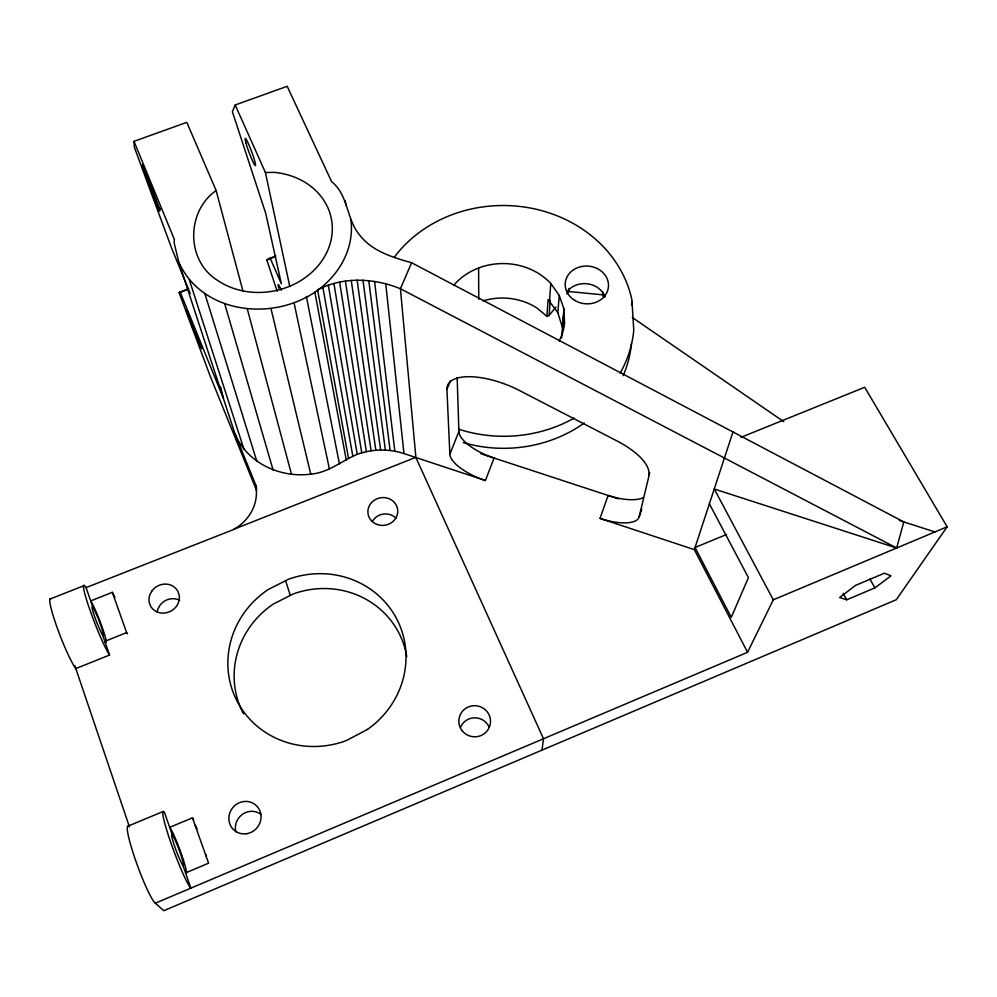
<?xml version="1.0" encoding="UTF-8"?>
<svg xmlns="http://www.w3.org/2000/svg" width="997" height="997" viewBox="0 0 997 997"><rect width="100%" height="100%" fill="white"/><g stroke="black" fill="none" stroke-linecap="round" stroke-linejoin="round"><path stroke-width="1.5" d="M555.977 307.076L549.098 315.451L546.892 316.298L548.101 299.636L557.809 312.609L562.495 327.677M549.497 300.795L550.78 283.497A61.689 54.436 0.6 0 0 453.847 285.179M549.098 315.451L550.232 300.284M557.809 312.609L559.267 295.486L550.78 283.497M562.433 325.969L563.978 309.033L559.267 295.486M561.548 338.033L564.053 310.765M566.782 293.903L568.751 291.51L569.038 288.42M603.87 297.53L602.425 294.8L602.799 291.959M541.982 750.143L543.502 738.752L415.899 457.523L400.42 288.744L411.599 262.734L903.805 521.93L896.652 548.014L714.276 489.004L773.286 599.82L747.563 652.312L155.283 903.207L153.002 900.403A41.425 4.673 69.8 0 1 133.087 852.846A41.425 4.673 69.8 0 1 129.46 826.949M159.894 209.37L159.632 211.19L142.534 167.097L142.521 164.567L159.894 209.37L159.632 208.647M631.537 305.094L632.048 302.041M643.239 497.628A38.447 14.731 19.4 0 1 608.108 495.459L600.007 518.415A38.684 14.307 19.6 0 0 639.239 516.558L649.732 472.59M732.969 431.963L694.336 549.621L747.563 652.312M639.239 516.558L641.769 509.218M242.932 290.999L216.137 190.552L186.813 122.357L133.997 141.337L174.375 239.517L174.151 242.844L178.812 262.273L235.13 434.231C247.418 463.231 280.419 478.161 310.765 474.136C328.449 472.678 341.672 460.913 357.225 454.32C372.168 448.912 388.855 448.625 403.972 453.573L485.414 480.517L494.088 458.059A37.749 14.444 21.2 0 1 458.882 431.551L457.162 377.514M485.414 480.517A37.973 14.02 21.2 0 1 449.859 454.221L458.882 431.551M449.859 454.221L446.93 389.403L450.395 380.854M411.599 262.734C392.88 257.463 372.504 251.443 359.967 235.429C346.146 219.639 348.763 195.3 331.615 181.653L287.173 86.303L235.192 104.972L232.376 111.714L265.7 213.283L281.366 283.796L270.15 258.136L275.895 255.992M740.958 437.334L864.698 387.272L947.15 526.802L896.253 599.733L163.795 910.697L155.283 903.207M256.64 490.636L209.943 375.458L179.086 292.694L188.645 288.557M178.812 262.273C205.17 320.81 292.271 322.878 331.914 277.253A89.194 76.221 -11.1 0 0 350.844 219.589M216.137 190.552C186.14 211.501 185.853 260.716 217.545 280.369A70.014 59.82 -11.1 0 0 325.832 254.322A70.014 59.82 -11.1 0 0 274.138 172.356L265.414 172.518L235.192 104.972M874.905 587.881L890.969 575.83L884.426 573.2L855.576 585.376L839.648 597.502L846.715 599.795L874.905 587.881L869.87 578.921M277.129 291.249L266.785 259.893L270.15 258.136M896.652 548.014L400.42 288.744C374.124 277.976 343.28 276.518 317.594 289.778L348.501 458.146M773.286 599.82L947.15 526.802M127.89 826.177L163.097 811.521M192.458 817.827L169.677 827.348A24.775 2.256 69.6 0 1 181.591 854.566A24.775 2.256 69.6 0 1 185.567 872.911L208.585 863.19L192.458 817.827A24.726 1.907 69.4 0 1 193.717 819.846M726.514 534.517L695.034 547.503L731.262 617.342L748.423 577.624L709.39 503.846M102.429 634.553L109.57 655.041L75.822 668.576A38.409 4.225 68.8 0 1 57.041 627.362A38.409 4.225 68.8 0 1 50.934 598.698M127.541 633.731A22.931 1.72 68.8 0 1 126.631 632.621L104.797 641.358A22.981 2.031 68.8 0 0 102.467 628.122A22.981 2.031 68.8 0 0 90.69 600.904L112.312 592.33A22.931 1.72 68.8 0 1 114.904 597.303M234.121 529.133L415.637 457.436M49.9 599.097L84.334 585.526M109.57 655.041A38.297 3.39 68.8 0 1 89.68 609.279A38.297 3.39 68.8 0 1 86.054 587.607L233.236 529.669L237.298 527.189A43.469 39.431 -21 0 0 255.382 484.131L235.13 434.231M179.086 292.694L186.265 290.015M266.785 259.893L274.025 257.189M568.751 291.51L602.425 294.8M899.356 520.509L934.949 531.924M618.402 498.836L480.94 453.735M600.007 518.415L694.336 549.621M632.322 317.507L783.742 421.631M546.892 316.298L537.059 308.073A59.359 52.878 0.8 0 0 483.047 300.87M843.15 593.352L846.715 599.795M190.215 293.542L171.658 248.228L150.921 192.247L134.308 147.058L133.997 141.337M180.046 291.772L223.39 398.376L220.586 386.873M112.312 592.33L126.631 632.621M86.054 587.607L93.02 607.584M172.294 834.863L164.455 812.381A41.288 3.764 69.6 0 0 170.848 842.702A41.288 3.764 69.6 0 0 190.95 888.327L182.887 865.234A16.513 1.508 69.6 0 1 172.631 839.935A16.513 1.508 69.6 0 1 177.192 844.895A16.513 1.508 69.6 0 1 182.887 865.234M74.825 665.635L128.962 825.491M285.603 580.728L290.351 595.421M255.382 484.131L256.715 488.281M189.318 279.771L243.929 449.211M204.996 294.065L256.877 461.461M224.811 304.11L273.116 470.073M247.356 309.12L291.523 474.398M271.01 308.721L310.765 474.136M265.414 172.518L289.791 286.6M294.078 302.914L329.471 469.263M306.378 296.545L339.429 463.879M314.865 292.158L346.295 460.165M322.878 287.348L352.788 456.09M328.337 285.254L357.225 454.32M333.933 283.509L361.761 452.85M339.641 282.114L366.398 451.678M345.423 281.079L371.096 450.818M351.256 280.419L375.844 450.27M357.113 280.12L380.617 450.033M345.249 200.559L345.884 205.17M362.97 280.194L385.378 450.121M368.803 280.643L390.126 450.507M374.56 281.453L394.824 451.217M385.789 284.17L403.972 453.573M563.978 309.033L564.576 323.252A61.689 54.436 0.6 0 1 559.068 341.124M478.61 267.994L478.759 299.349M620.059 373.252A130.682 115.378 0.6 0 0 633.756 330.107L631.924 299.972A130.682 115.378 0.6 0 0 529.133 207.812A130.682 115.378 0.6 0 0 394.176 257.388M574.197 418.067A130.682 115.378 0.6 0 1 458.545 429.146M631.413 343.479A128.663 114.032 0.7 0 1 623.15 375.682M584.217 423.015A128.663 114.032 0.7 0 1 463.206 442.581M567.48 291.199A21.261 18.607 4.8 0 1 588.018 283.883A21.261 18.607 4.8 0 1 605.067 296.894M278.824 288.22A12.375 1.009 69.1 0 1 281.291 290.214M372.33 521.419A14.606 13.634 -9.2 0 1 395.996 518.203M406.801 656.761A87.611 83.835 -26 0 0 293.33 593.913L273.328 604.045A87.611 83.835 -26 0 0 243.467 713.827M157.165 612.158A15.117 13.908 -30.3 0 1 158.149 608.506L160.056 605.167A15.117 13.908 -30.3 0 1 179.709 600.319M460.564 727.287A15.441 15.204 9.3 0 1 489.029 727M235.828 831.834A16.176 15.379 -52.1 0 1 242.732 814.138A16.176 15.379 -52.1 0 1 261.189 814.599M195.125 825.304A16.475 1.271 69.4 0 1 197.094 828.906M206.367 854.99A16.475 1.271 69.4 0 1 205.881 855.551M446.93 389.403A54.91 22.121 21.3 0 1 519.574 390.562L616.794 440.848A61.615 24.202 19.8 0 1 648.735 475.494M152.092 590.71L150.136 594.125A15.491 14.195 -29.6 0 0 152.18 608.357A15.491 14.195 -29.6 0 0 166.275 612.806L170.101 611.522A15.491 14.195 -29.6 0 0 179.223 595.496L178.151 591.931A15.491 14.195 -29.6 0 0 152.092 590.71M367.432 729.468L346.271 740.609A89.792 85.667 -24.9 0 1 237.024 701.028A89.792 85.667 -24.9 0 1 268.143 589.539L288.656 579.182A89.792 85.667 -24.9 0 1 396.632 618.738A89.792 85.667 -24.9 0 1 367.432 729.468M187 310.528L186.402 310.728L193.381 329.521L201.818 348.663L187 310.528M574.571 300.284A21.672 18.881 4.6 0 0 608.432 286.849A21.672 18.881 4.6 0 0 577.525 267.707A21.672 18.881 4.6 0 0 574.571 300.284M246.047 143.356A14.531 1.346 69.6 0 0 255.07 165.452A14.531 1.346 69.6 0 0 249.911 147.195A14.531 1.346 69.6 0 0 246.047 143.356M377.04 524.459A14.967 13.908 -9 0 0 397.641 509.43A14.967 13.908 -9 0 0 373.775 500.594A14.967 13.908 -9 0 0 377.04 524.459M462.284 730.888A15.827 15.553 7.3 0 0 489.402 727.012A15.827 15.553 7.3 0 0 472.316 705.851A15.827 15.553 7.3 0 0 462.284 730.888M246.234 833.766A16.588 15.753 -50.6 0 0 258.198 807.757A16.588 15.753 -50.6 0 0 230.432 811.421A16.588 15.753 -50.6 0 0 246.234 833.766M93.431 613.08A15.316 1.358 68.8 0 0 103.077 635.288A15.316 1.358 68.8 0 0 96.572 614.713A15.316 1.358 68.8 0 0 93.431 613.08"/></g></svg>
